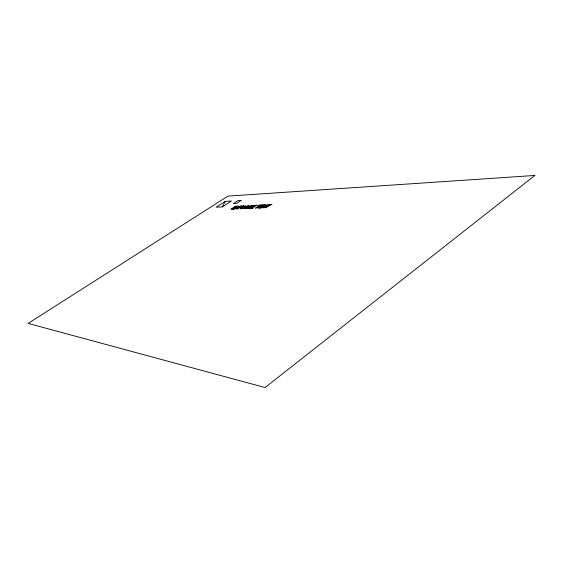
<?xml version="1.0" encoding="UTF-8"?>
<svg xmlns="http://www.w3.org/2000/svg" width="563" height="563" viewBox="0 0 563 563"><rect width="100%" height="100%" fill="white"/><g stroke="black" fill="none" stroke-linecap="round" stroke-linejoin="round"><path stroke-width="0.84" d="M253.167 205.664L249.789 208.007L246.495 208.606L251.239 205.509L252.435 205.453M242.864 206.375L241.407 207.247A2.463 0.584 -25.5 0 1 240.788 207.346L239.908 207.388L242.484 206.255A4.054 0.957 -25.6 0 1 242.787 206.255M222.343 206.881L225.193 201.406L231.442 201.047L222.343 206.881L216.164 207.177L225.193 201.406M264.434 206.579L263.47 207.888L264.068 207.86L265.236 206.234L268.804 204.672L266.25 205.572M237.072 207.803L236.066 209.049L237.832 207.473L241.21 205.988L238.811 206.846M245.391 207.254L246.946 206.375A1.626 0.387 -25.4 0 1 247.256 206.248L248.923 206.051L247.023 207.578A2.259 0.542 -25.4 0 1 246.165 208A2.153 0.514 -25.4 0 1 244.384 208.113M246.094 206.579C238.318 211.414 252.055 206.832 248.888 205.572A2.935 0.697 -25.4 0 0 247.087 206.1A2.949 0.704 -25.4 0 0 246.094 206.579M237.023 207.824L233.568 209.162L237.29 207.515L238.916 206.093L238.156 207.05A5.208 1.217 -25.6 0 1 238.015 207.205A7.178 1.696 -25.6 0 1 238.304 207.071L238.761 206.867M264.138 206.712L260.718 208L264.645 206.276L265.701 204.819L266.278 204.791L265.525 205.812A5.468 1.344 -25.2 0 1 265.412 205.952A7.551 1.872 -25.1 0 1 265.708 205.812L266.193 205.601M241.618 207.395L239.352 207.747L236.995 209.014L241.689 205.959L243.04 205.896A5.637 1.33 -25.6 0 1 243.434 205.903M243.638 206.051A1.886 0.443 -25.5 0 1 241.626 207.388M243.498 205.868A1.886 0.443 -25.5 0 1 243.631 205.938M244.328 208.134A2.709 0.647 -25.4 0 1 245.405 207.254M252.4 205.481A4.061 0.978 -25.4 0 1 253.308 205.572M252.273 206.178L249.592 207.874L247.516 208.219L251.872 205.819A3.695 0.887 -25.4 0 1 252.379 205.833A1.745 0.415 -25.4 0 1 252.259 206.185M534.85 175.459L265.06 387.541L28.15 323.408L227.938 196.114L534.85 175.459M269.705 204.974L265.433 207.803L270.198 204.953L272.006 204.517L268.488 205.031L269.705 204.974M262.977 206.192L260.409 206.656L258.769 207.733L260.993 207.641L260.423 208.014L257.72 208.127L262.527 204.967L265.152 204.841L262.442 205.319L260.972 206.283L262.977 206.192M259.177 205.129L258.614 205.495L259.796 205.439L255.567 208.219L260.268 205.418L262.027 204.988L259.177 205.129M254.772 205.34L250.014 208.458L252.639 208.345L253.202 207.972L251.042 208.071L252.66 207.001L254.617 206.917L255.173 206.551L253.223 206.635L254.68 205.685L257.326 205.214L254.772 205.34M242.787 208.423L240.105 208.88L245.271 205.791L241.112 208.5L242.787 208.423M235.517 206.255L230.858 209.274L233.3 209.169L233.856 208.81L231.836 208.901L233.427 207.867L235.25 207.789L235.798 207.43L233.976 207.515L235.397 206.593L237.896 206.142L235.517 206.255M241.098 200.484L236.509 203.447L233.272 203.623L237.839 200.674L241.098 200.484"/></g></svg>
